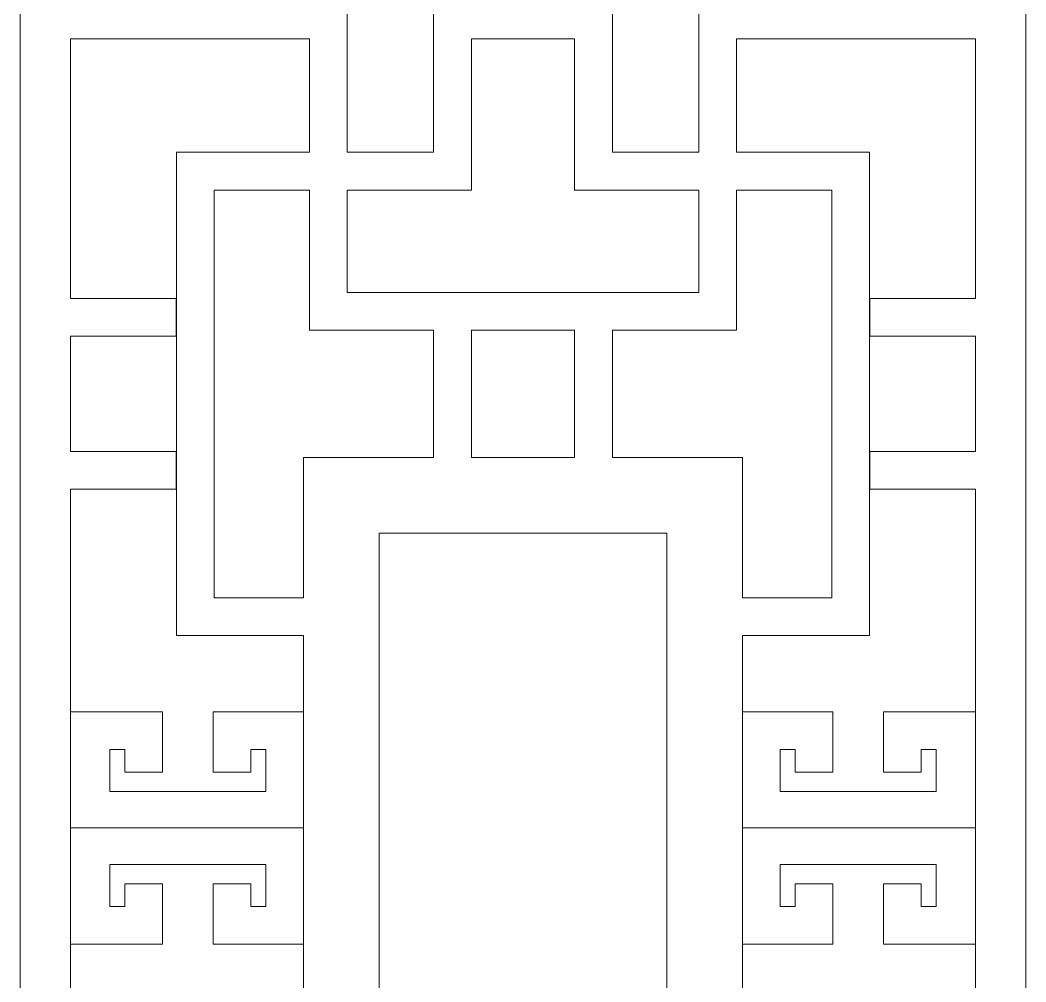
# Model space of a CAD drawing. Header units: centimetres. Extents: x -27.5 to -16.8, y -9.5 to 9.5.
# Drawn here: x -21.82 to -16.75, y -0.78 to 4.07 of the extents above; entities that cross this region are included whole.
import ezdxf

# ---------------------------------------------------------------- set-up
doc = ezdxf.new("R2010")
doc.units = ezdxf.units.CM
doc.header["$MEASUREMENT"] = 0
doc.layers.add('layer 1', color=7, linetype='Continuous')

msp = doc.modelspace()

# ---------------------------------------------------------------- linework, layer by layer
at = {"layer": 'layer 1', "color": 7, "lineweight": 9}
for points, knots in [([(-21.81838, -9.5), (-21.81838, -9.5), (-21.81838, 9.5), (-21.81838, 9.5), (-21.81838, 9.5), (-21.81838, 9.5), (-16.75172, 9.5), (-16.75172, 9.5), (-16.75172, 9.5), (-16.75172, 9.5), (-16.75172, -9.5), (-16.75172, -9.5), (-16.75172, -9.5), (-16.75172, -9.5), (-21.81838, -9.5), (-21.81838, -9.5)], [0, 0, 0, 0, 0.2, 0.2, 0.2, 0.2, 0.4, 0.4, 0.4, 0.4, 0.6, 0.6, 0.6, 0.6, 1, 1, 1, 1]), ([(-20.84116, 4.16265), (-20.84116, 4.16265), (-20.84116, 4.16265), (-20.84116, 4.16265), (-20.84116, 4.16265), (-20.84116, 4.16265), (-20.3607, 4.16265), (-20.3607, 4.16265), (-20.3607, 4.16265), (-20.3607, 4.16265), (-20.25981, 4.16265), (-20.25981, 4.16265), (-20.25981, 4.16265), (-20.25981, 4.16265), (-20.17069, 4.16265), (-20.17069, 4.16265), (-20.17069, 4.16265), (-20.17069, 4.16265), (-20.17069, 3.40204), (-20.17069, 3.40204), (-20.17069, 3.40204), (-20.17069, 3.40204), (-19.73531, 3.40204), (-19.73531, 3.40204), (-19.73531, 3.40204), (-19.73531, 3.40204), (-19.73531, 5.59648), (-19.73531, 5.59648), (-19.73531, 5.59648), (-19.73531, 5.59648), (-20.17069, 5.59648), (-20.17069, 5.59648), (-20.17069, 5.59648), (-20.17069, 5.59648), (-20.17069, 4.83589), (-20.17069, 4.83589), (-20.17069, 4.83589), (-20.17069, 4.83589), (-20.25981, 4.83589), (-20.25981, 4.83589), (-20.25981, 4.83589), (-20.25981, 4.83589), (-20.3607, 4.83589), (-20.3607, 4.83589), (-20.3607, 4.83589), (-20.3607, 4.83589), (-20.84116, 4.83589), (-20.84116, 4.83589), (-20.84116, 4.83589), (-20.84116, 4.83589), (-20.84116, 4.16265), (-20.84116, 4.16265)], [0, 0, 0, 0, 0.0714286, 0.0714286, 0.0714286, 0.0714286, 0.1428571, 0.1428571, 0.1428571, 0.1428571, 0.2142857, 0.2142857, 0.2142857, 0.2142857, 0.2857143, 0.2857143, 0.2857143, 0.2857143, 0.3571429, 0.3571429, 0.3571429, 0.3571429, 0.4285714, 0.4285714, 0.4285714, 0.4285714, 0.5, 0.5, 0.5, 0.5, 0.5714286, 0.5714286, 0.5714286, 0.5714286, 0.6428571, 0.6428571, 0.6428571, 0.6428571, 0.7142857, 0.7142857, 0.7142857, 0.7142857, 0.7857143, 0.7857143, 0.7857143, 0.7857143, 0.8571429, 0.8571429, 0.8571429, 0.8571429, 1, 1, 1, 1]), ([(-17.72892, 4.16265), (-17.72892, 4.16265), (-17.72892, 4.16265), (-17.72892, 4.16265), (-17.72892, 4.16265), (-17.72892, 4.16265), (-18.20938, 4.16265), (-18.20938, 4.16265), (-18.20938, 4.16265), (-18.20938, 4.16265), (-18.31029, 4.16265), (-18.31029, 4.16265), (-18.31029, 4.16265), (-18.31029, 4.16265), (-18.39939, 4.16265), (-18.39939, 4.16265), (-18.39939, 4.16265), (-18.39939, 4.16265), (-18.39939, 3.40204), (-18.39939, 3.40204), (-18.39939, 3.40204), (-18.39939, 3.40204), (-18.83478, 3.40204), (-18.83478, 3.40204), (-18.83478, 3.40204), (-18.83478, 3.40204), (-18.83478, 5.59648), (-18.83478, 5.59648), (-18.83478, 5.59648), (-18.83478, 5.59648), (-18.39939, 5.59648), (-18.39939, 5.59648), (-18.39939, 5.59648), (-18.39939, 5.59648), (-18.39939, 4.83589), (-18.39939, 4.83589), (-18.39939, 4.83589), (-18.39939, 4.83589), (-18.31029, 4.83589), (-18.31029, 4.83589), (-18.31029, 4.83589), (-18.31029, 4.83589), (-18.20938, 4.83589), (-18.20938, 4.83589), (-18.20938, 4.83589), (-18.20938, 4.83589), (-17.72892, 4.83589), (-17.72892, 4.83589), (-17.72892, 4.83589), (-17.72892, 4.83589), (-17.72892, 4.16265), (-17.72892, 4.16265)], [0, 0, 0, 0, 0.0714286, 0.0714286, 0.0714286, 0.0714286, 0.1428571, 0.1428571, 0.1428571, 0.1428571, 0.2142857, 0.2142857, 0.2142857, 0.2142857, 0.2857143, 0.2857143, 0.2857143, 0.2857143, 0.3571429, 0.3571429, 0.3571429, 0.3571429, 0.4285714, 0.4285714, 0.4285714, 0.4285714, 0.5, 0.5, 0.5, 0.5, 0.5714286, 0.5714286, 0.5714286, 0.5714286, 0.6428571, 0.6428571, 0.6428571, 0.6428571, 0.7142857, 0.7142857, 0.7142857, 0.7142857, 0.7857143, 0.7857143, 0.7857143, 0.7857143, 0.8571429, 0.8571429, 0.8571429, 0.8571429, 1, 1, 1, 1]), ([(-21.56504, 0.58508), (-21.56504, 0.58508), (-21.56504, 0.58508), (-21.56504, 0.58508), (-21.56504, 0.58508), (-21.56504, 0.58508), (-21.56504, 1.70551), (-21.56504, 1.70551), (-21.56504, 1.70551), (-21.56504, 1.70551), (-21.03171, 1.70551), (-21.03171, 1.70551), (-21.03171, 1.70551), (-21.03171, 1.70551), (-21.03171, 1.89551), (-21.03171, 1.89551), (-21.03171, 1.89551), (-21.03171, 1.89551), (-21.56504, 1.89551), (-21.56504, 1.89551), (-21.56504, 1.89551), (-21.56504, 1.89551), (-21.56504, 2.47601), (-21.56504, 2.47601), (-21.56504, 2.47601), (-21.56504, 2.47601), (-21.03171, 2.47601), (-21.03171, 2.47601), (-21.03171, 2.47601), (-21.03171, 2.47601), (-21.03171, 2.66601), (-21.03171, 2.66601), (-21.03171, 2.66601), (-21.03171, 2.66601), (-21.56504, 2.66601), (-21.56504, 2.66601), (-21.56504, 2.66601), (-21.56504, 2.66601), (-21.56504, 3.97265), (-21.56504, 3.97265), (-21.56504, 3.97265), (-21.56504, 3.97265), (-20.3607, 3.97265), (-20.3607, 3.97265), (-20.3607, 3.97265), (-20.3607, 3.97265), (-20.3607, 3.40204), (-20.3607, 3.40204), (-20.3607, 3.40204), (-20.3607, 3.40204), (-20.84116, 3.40204), (-20.84116, 3.40204), (-20.84116, 3.40204), (-20.84116, 3.40204), (-20.88519, 3.40204), (-20.88519, 3.40204), (-20.88519, 3.40204), (-20.88519, 3.40204), (-21.03116, 3.40204), (-21.03116, 3.40204), (-21.03116, 3.40204), (-21.03116, 3.40204), (-21.03116, 2.18575), (-21.03116, 2.18575), (-21.03116, 2.18575), (-21.03116, 2.18575), (-21.03116, 0.96948), (-21.03116, 0.96948), (-21.03116, 0.96948), (-20.81758, 0.96948), (-20.60402, 0.96948), (-20.39044, 0.96948), (-20.39044, 0.96948), (-20.39044, 0.96948), (-20.39044, 0.58508), (-20.39044, 0.58508), (-20.39044, 0.58508), (-20.39044, 0.58508), (-20.3917, 0.58508), (-20.3917, 0.58508), (-20.3917, 0.58508), (-20.54314, 0.58508), (-20.69455, 0.58508), (-20.84595, 0.58508), (-20.84595, 0.58508), (-20.84595, 0.58508), (-20.84595, 0.28066), (-20.84595, 0.28066), (-20.84595, 0.28066), (-20.84595, 0.28066), (-20.65595, 0.28066), (-20.65595, 0.28066), (-20.65595, 0.28066), (-20.65595, 0.28066), (-20.65595, 0.39506), (-20.65595, 0.39506), (-20.65595, 0.39506), (-20.65595, 0.39506), (-20.58045, 0.39506), (-20.58045, 0.39506), (-20.58045, 0.39506), (-20.58045, 0.39506), (-20.58045, 0.18333), (-20.58045, 0.18333), (-20.58045, 0.18333), (-20.84227, 0.18333), (-21.10408, 0.18333), (-21.36592, 0.18333), (-21.36592, 0.18333), (-21.36592, 0.18333), (-21.36592, 0.39506), (-21.36592, 0.39506), (-21.36592, 0.39506), (-21.36592, 0.39506), (-21.2904, 0.39506), (-21.2904, 0.39506), (-21.2904, 0.39506), (-21.2904, 0.39506), (-21.2904, 0.28066), (-21.2904, 0.28066), (-21.2904, 0.28066), (-21.2904, 0.28066), (-21.10041, 0.28066), (-21.10041, 0.28066), (-21.10041, 0.28066), (-21.10041, 0.28066), (-21.10041, 0.58508), (-21.10041, 0.58508), (-21.10041, 0.58508), (-21.22276, 0.58508), (-21.4154, 0.58508), (-21.56504, 0.58508)], [0, 0, 0, 0, 0.0294118, 0.0294118, 0.0294118, 0.0294118, 0.0588235, 0.0588235, 0.0588235, 0.0588235, 0.0882353, 0.0882353, 0.0882353, 0.0882353, 0.1176471, 0.1176471, 0.1176471, 0.1176471, 0.1470588, 0.1470588, 0.1470588, 0.1470588, 0.1764706, 0.1764706, 0.1764706, 0.1764706, 0.2058824, 0.2058824, 0.2058824, 0.2058824, 0.2352941, 0.2352941, 0.2352941, 0.2352941, 0.2647059, 0.2647059, 0.2647059, 0.2647059, 0.2941176, 0.2941176, 0.2941176, 0.2941176, 0.3235294, 0.3235294, 0.3235294, 0.3235294, 0.3529412, 0.3529412, 0.3529412, 0.3529412, 0.3823529, 0.3823529, 0.3823529, 0.3823529, 0.4117647, 0.4117647, 0.4117647, 0.4117647, 0.4411765, 0.4411765, 0.4411765, 0.4411765, 0.4705882, 0.4705882, 0.4705882, 0.4705882, 0.5, 0.5, 0.5, 0.5, 0.5294118, 0.5294118, 0.5294118, 0.5294118, 0.5588235, 0.5588235, 0.5588235, 0.5588235, 0.5882353, 0.5882353, 0.5882353, 0.5882353, 0.6176471, 0.6176471, 0.6176471, 0.6176471, 0.6470588, 0.6470588, 0.6470588, 0.6470588, 0.6764706, 0.6764706, 0.6764706, 0.6764706, 0.7058824, 0.7058824, 0.7058824, 0.7058824, 0.7352941, 0.7352941, 0.7352941, 0.7352941, 0.7647059, 0.7647059, 0.7647059, 0.7647059, 0.7941176, 0.7941176, 0.7941176, 0.7941176, 0.8235294, 0.8235294, 0.8235294, 0.8235294, 0.8529412, 0.8529412, 0.8529412, 0.8529412, 0.8823529, 0.8823529, 0.8823529, 0.8823529, 0.9117647, 0.9117647, 0.9117647, 0.9117647, 0.9411765, 0.9411765, 0.9411765, 0.9411765, 1, 1, 1, 1]), ([(-19.28505, 3.97265), (-19.28505, 3.97265), (-19.28505, 3.97265), (-19.28505, 3.97265), (-19.28505, 3.97265), (-19.28505, 3.97265), (-19.02478, 3.97265), (-19.02478, 3.97265), (-19.02478, 3.97265), (-19.02478, 3.97265), (-19.02478, 3.40204), (-19.02478, 3.40204), (-19.02478, 3.40204), (-19.02478, 3.40204), (-19.02478, 3.30133), (-19.02478, 3.30133), (-19.02478, 3.30133), (-19.02478, 3.30133), (-19.02478, 3.21204), (-19.02478, 3.21204), (-19.02478, 3.21204), (-19.02478, 3.21204), (-18.39939, 3.21204), (-18.39939, 3.21204), (-18.39939, 3.21204), (-18.39939, 3.21204), (-18.39939, 2.69691), (-18.39939, 2.69691), (-18.39939, 2.69691), (-18.39939, 2.69691), (-19.28505, 2.69691), (-19.28505, 2.69691), (-19.28505, 2.69691), (-19.28505, 2.69691), (-20.17069, 2.69691), (-20.17069, 2.69691), (-20.17069, 2.69691), (-20.17069, 2.69691), (-20.17069, 3.21204), (-20.17069, 3.21204), (-20.17069, 3.21204), (-20.17069, 3.21204), (-19.54531, 3.21204), (-19.54531, 3.21204), (-19.54531, 3.21204), (-19.54531, 3.21204), (-19.54531, 3.30133), (-19.54531, 3.30133), (-19.54531, 3.30133), (-19.54531, 3.30133), (-19.54531, 3.40204), (-19.54531, 3.40204), (-19.54531, 3.40204), (-19.54531, 3.40204), (-19.54531, 3.97265), (-19.54531, 3.97265), (-19.54531, 3.97265), (-19.54531, 3.97265), (-19.28505, 3.97265), (-19.28505, 3.97265)], [0, 0, 0, 0, 0.0625, 0.0625, 0.0625, 0.0625, 0.125, 0.125, 0.125, 0.125, 0.1875, 0.1875, 0.1875, 0.1875, 0.25, 0.25, 0.25, 0.25, 0.3125, 0.3125, 0.3125, 0.3125, 0.375, 0.375, 0.375, 0.375, 0.4375, 0.4375, 0.4375, 0.4375, 0.5, 0.5, 0.5, 0.5, 0.5625, 0.5625, 0.5625, 0.5625, 0.625, 0.625, 0.625, 0.625, 0.6875, 0.6875, 0.6875, 0.6875, 0.75, 0.75, 0.75, 0.75, 0.8125, 0.8125, 0.8125, 0.8125, 0.875, 0.875, 0.875, 0.875, 1, 1, 1, 1]), ([(-17.00504, 3.97265), (-17.00504, 3.97265), (-17.00504, 3.97265), (-17.00504, 3.97265), (-17.00504, 3.97265), (-17.00504, 3.97265), (-17.00504, 2.66601), (-17.00504, 2.66601), (-17.00504, 2.66601), (-17.00504, 2.66601), (-17.53838, 2.66601), (-17.53838, 2.66601), (-17.53838, 2.66601), (-17.53838, 2.66601), (-17.53838, 2.47601), (-17.53838, 2.47601), (-17.53838, 2.47601), (-17.53838, 2.47601), (-17.00504, 2.47601), (-17.00504, 2.47601), (-17.00504, 2.47601), (-17.00504, 2.47601), (-17.00504, 1.89551), (-17.00504, 1.89551), (-17.00504, 1.89551), (-17.00504, 1.89551), (-17.53838, 1.89551), (-17.53838, 1.89551), (-17.53838, 1.89551), (-17.53838, 1.89551), (-17.53838, 1.70551), (-17.53838, 1.70551), (-17.53838, 1.70551), (-17.53838, 1.70551), (-17.00504, 1.70551), (-17.00504, 1.70551), (-17.00504, 1.70551), (-17.00504, 1.70551), (-17.00504, 0.58508), (-17.00504, 0.58508), (-17.00504, 0.58508), (-17.15837, 0.58508), (-17.35357, 0.58508), (-17.46969, 0.58508), (-17.46969, 0.58508), (-17.46969, 0.58508), (-17.46969, 0.28066), (-17.46969, 0.28066), (-17.46969, 0.28066), (-17.46969, 0.28066), (-17.2797, 0.28066), (-17.2797, 0.28066), (-17.2797, 0.28066), (-17.2797, 0.28066), (-17.2797, 0.39506), (-17.2797, 0.39506), (-17.2797, 0.39506), (-17.2797, 0.39506), (-17.20418, 0.39506), (-17.20418, 0.39506), (-17.20418, 0.39506), (-17.20418, 0.39506), (-17.20418, 0.18333), (-17.20418, 0.18333), (-17.20418, 0.18333), (-17.46599, 0.18333), (-17.72784, 0.18333), (-17.98965, 0.18333), (-17.98965, 0.18333), (-17.98965, 0.18333), (-17.98965, 0.39506), (-17.98965, 0.39506), (-17.98965, 0.39506), (-17.98965, 0.39506), (-17.91413, 0.39506), (-17.91413, 0.39506), (-17.91413, 0.39506), (-17.91413, 0.39506), (-17.91413, 0.28066), (-17.91413, 0.28066), (-17.91413, 0.28066), (-17.91413, 0.28066), (-17.72413, 0.28066), (-17.72413, 0.28066), (-17.72413, 0.28066), (-17.72413, 0.28066), (-17.72413, 0.58508), (-17.72413, 0.58508), (-17.72413, 0.58508), (-17.87599, 0.58508), (-18.02782, 0.58508), (-18.17965, 0.58508), (-18.17965, 0.58508), (-18.17965, 0.58508), (-18.17965, 0.96948), (-18.17965, 0.96948), (-18.17965, 0.96948), (-17.96608, 0.96948), (-17.75252, 0.96948), (-17.53892, 0.96948), (-17.53892, 0.96948), (-17.53892, 0.96948), (-17.53892, 2.18575), (-17.53892, 2.18575), (-17.53892, 2.18575), (-17.53892, 2.18575), (-17.53892, 3.40204), (-17.53892, 3.40204), (-17.53892, 3.40204), (-17.53892, 3.40204), (-17.68489, 3.40204), (-17.68489, 3.40204), (-17.68489, 3.40204), (-17.68489, 3.40204), (-17.72892, 3.40204), (-17.72892, 3.40204), (-17.72892, 3.40204), (-17.72892, 3.40204), (-18.20938, 3.40204), (-18.20938, 3.40204), (-18.20938, 3.40204), (-18.20938, 3.40204), (-18.20938, 3.97265), (-18.20938, 3.97265), (-18.20938, 3.97265), (-18.20938, 3.97265), (-17.00504, 3.97265), (-17.00504, 3.97265)], [0, 0, 0, 0, 0.030303, 0.030303, 0.030303, 0.030303, 0.0606061, 0.0606061, 0.0606061, 0.0606061, 0.0909091, 0.0909091, 0.0909091, 0.0909091, 0.1212121, 0.1212121, 0.1212121, 0.1212121, 0.1515152, 0.1515152, 0.1515152, 0.1515152, 0.1818182, 0.1818182, 0.1818182, 0.1818182, 0.2121212, 0.2121212, 0.2121212, 0.2121212, 0.2424242, 0.2424242, 0.2424242, 0.2424242, 0.2727273, 0.2727273, 0.2727273, 0.2727273, 0.3030303, 0.3030303, 0.3030303, 0.3030303, 0.3333333, 0.3333333, 0.3333333, 0.3333333, 0.3636364, 0.3636364, 0.3636364, 0.3636364, 0.3939394, 0.3939394, 0.3939394, 0.3939394, 0.4242424, 0.4242424, 0.4242424, 0.4242424, 0.4545455, 0.4545455, 0.4545455, 0.4545455, 0.4848485, 0.4848485, 0.4848485, 0.4848485, 0.5151515, 0.5151515, 0.5151515, 0.5151515, 0.5454545, 0.5454545, 0.5454545, 0.5454545, 0.5757576, 0.5757576, 0.5757576, 0.5757576, 0.6060606, 0.6060606, 0.6060606, 0.6060606, 0.6363636, 0.6363636, 0.6363636, 0.6363636, 0.6666667, 0.6666667, 0.6666667, 0.6666667, 0.6969697, 0.6969697, 0.6969697, 0.6969697, 0.7272727, 0.7272727, 0.7272727, 0.7272727, 0.7575758, 0.7575758, 0.7575758, 0.7575758, 0.7878788, 0.7878788, 0.7878788, 0.7878788, 0.8181818, 0.8181818, 0.8181818, 0.8181818, 0.8484848, 0.8484848, 0.8484848, 0.8484848, 0.8787879, 0.8787879, 0.8787879, 0.8787879, 0.9090909, 0.9090909, 0.9090909, 0.9090909, 0.9393939, 0.9393939, 0.9393939, 0.9393939, 1, 1, 1, 1]), ([(-20.39044, 1.86461), (-20.39044, 1.86461), (-20.39044, 1.86461), (-20.39044, 1.86461), (-20.39044, 1.86461), (-20.39044, 1.86461), (-20.39044, 1.48462), (-20.39044, 1.48462), (-20.39044, 1.48462), (-20.39044, 1.48462), (-20.39044, 1.15948), (-20.39044, 1.15948), (-20.39044, 1.15948), (-20.39044, 1.15948), (-20.84116, 1.15948), (-20.84116, 1.15948), (-20.84116, 1.15948), (-20.84116, 1.15948), (-20.84116, 2.18575), (-20.84116, 2.18575), (-20.84116, 2.18575), (-20.84116, 2.18575), (-20.84116, 3.21204), (-20.84116, 3.21204), (-20.84116, 3.21204), (-20.84116, 3.21204), (-20.3607, 3.21204), (-20.3607, 3.21204), (-20.3607, 3.21204), (-20.3607, 3.21204), (-20.3607, 2.69691), (-20.3607, 2.69691), (-20.3607, 2.69691), (-20.3607, 2.69691), (-20.3607, 2.50691), (-20.3607, 2.50691), (-20.3607, 2.50691), (-20.3607, 2.50691), (-20.17069, 2.50691), (-20.17069, 2.50691), (-20.17069, 2.50691), (-20.17069, 2.50691), (-19.73531, 2.50691), (-19.73531, 2.50691), (-19.73531, 2.50691), (-19.73531, 2.50691), (-19.73531, 2.18575), (-19.73531, 2.18575), (-19.73531, 2.18575), (-19.73531, 2.18575), (-19.73531, 1.86461), (-19.73531, 1.86461), (-19.73531, 1.86461), (-19.73531, 1.86461), (-20.01044, 1.86461), (-20.01044, 1.86461), (-20.01044, 1.86461), (-20.01044, 1.86461), (-20.39044, 1.86461), (-20.39044, 1.86461)], [0, 0, 0, 0, 0.0625, 0.0625, 0.0625, 0.0625, 0.125, 0.125, 0.125, 0.125, 0.1875, 0.1875, 0.1875, 0.1875, 0.25, 0.25, 0.25, 0.25, 0.3125, 0.3125, 0.3125, 0.3125, 0.375, 0.375, 0.375, 0.375, 0.4375, 0.4375, 0.4375, 0.4375, 0.5, 0.5, 0.5, 0.5, 0.5625, 0.5625, 0.5625, 0.5625, 0.625, 0.625, 0.625, 0.625, 0.6875, 0.6875, 0.6875, 0.6875, 0.75, 0.75, 0.75, 0.75, 0.8125, 0.8125, 0.8125, 0.8125, 0.875, 0.875, 0.875, 0.875, 1, 1, 1, 1]), ([(-18.17965, 1.15948), (-18.17965, 1.15948), (-18.17965, 1.15948), (-18.17965, 1.15948), (-18.17965, 1.15948), (-18.17965, 1.15948), (-18.17965, 1.48462), (-18.17965, 1.48462), (-18.17965, 1.48462), (-18.17965, 1.48462), (-18.17965, 1.86461), (-18.17965, 1.86461), (-18.17965, 1.86461), (-18.17965, 1.86461), (-18.55966, 1.86461), (-18.55966, 1.86461), (-18.55966, 1.86461), (-18.55966, 1.86461), (-18.83478, 1.86461), (-18.83478, 1.86461), (-18.83478, 1.86461), (-18.83478, 1.86461), (-18.83478, 2.18575), (-18.83478, 2.18575), (-18.83478, 2.18575), (-18.83478, 2.18575), (-18.83478, 2.50691), (-18.83478, 2.50691), (-18.83478, 2.50691), (-18.83478, 2.50691), (-18.39939, 2.50691), (-18.39939, 2.50691), (-18.39939, 2.50691), (-18.39939, 2.50691), (-18.20938, 2.50691), (-18.20938, 2.50691), (-18.20938, 2.50691), (-18.20938, 2.50691), (-18.20938, 2.69691), (-18.20938, 2.69691), (-18.20938, 2.69691), (-18.20938, 2.69691), (-18.20938, 3.21204), (-18.20938, 3.21204), (-18.20938, 3.21204), (-18.20938, 3.21204), (-17.72892, 3.21204), (-17.72892, 3.21204), (-17.72892, 3.21204), (-17.72892, 3.21204), (-17.72892, 2.18575), (-17.72892, 2.18575), (-17.72892, 2.18575), (-17.72892, 2.18575), (-17.72892, 1.15948), (-17.72892, 1.15948), (-17.72892, 1.15948), (-17.72892, 1.15948), (-18.17965, 1.15948), (-18.17965, 1.15948)], [0, 0, 0, 0, 0.0625, 0.0625, 0.0625, 0.0625, 0.125, 0.125, 0.125, 0.125, 0.1875, 0.1875, 0.1875, 0.1875, 0.25, 0.25, 0.25, 0.25, 0.3125, 0.3125, 0.3125, 0.3125, 0.375, 0.375, 0.375, 0.375, 0.4375, 0.4375, 0.4375, 0.4375, 0.5, 0.5, 0.5, 0.5, 0.5625, 0.5625, 0.5625, 0.5625, 0.625, 0.625, 0.625, 0.625, 0.6875, 0.6875, 0.6875, 0.6875, 0.75, 0.75, 0.75, 0.75, 0.8125, 0.8125, 0.8125, 0.8125, 0.875, 0.875, 0.875, 0.875, 1, 1, 1, 1]), ([(-19.02478, 1.86461), (-19.02478, 1.86461), (-19.02478, 1.86461), (-19.02478, 1.86461), (-19.02478, 1.86461), (-19.02478, 1.86461), (-19.28505, 1.86461), (-19.28505, 1.86461), (-19.28505, 1.86461), (-19.28505, 1.86461), (-19.54531, 1.86461), (-19.54531, 1.86461), (-19.54531, 1.86461), (-19.54531, 1.86461), (-19.54531, 2.18575), (-19.54531, 2.18575), (-19.54531, 2.18575), (-19.54531, 2.18575), (-19.54531, 2.50691), (-19.54531, 2.50691), (-19.54531, 2.50691), (-19.54531, 2.50691), (-19.28505, 2.50691), (-19.28505, 2.50691), (-19.28505, 2.50691), (-19.28505, 2.50691), (-19.02478, 2.50691), (-19.02478, 2.50691), (-19.02478, 2.50691), (-19.02478, 2.50691), (-19.02478, 2.18575), (-19.02478, 2.18575), (-19.02478, 2.18575), (-19.02478, 2.18575), (-19.02478, 1.86461), (-19.02478, 1.86461)], [0, 0, 0, 0, 0.1, 0.1, 0.1, 0.1, 0.2, 0.2, 0.2, 0.2, 0.3, 0.3, 0.3, 0.3, 0.4, 0.4, 0.4, 0.4, 0.5, 0.5, 0.5, 0.5, 0.6, 0.6, 0.6, 0.6, 0.7, 0.7, 0.7, 0.7, 0.8, 0.8, 0.8, 0.8, 1, 1, 1, 1]), ([(-20.01044, 1.48462), (-20.01044, 1.48462), (-20.01044, 1.48462), (-20.01044, 1.48462), (-20.01044, 1.48462), (-20.01044, 1.48462), (-19.28505, 1.48462), (-19.28505, 1.48462), (-19.28505, 1.48462), (-19.28505, 1.48462), (-18.55966, 1.48462), (-18.55966, 1.48462), (-18.55966, 1.48462), (-18.55966, 1.48462), (-18.55966, 0.00001), (-18.55966, 0.00001), (-18.55966, 0.00001), (-18.55966, 0.00001), (-18.55966, -1.4846), (-18.55966, -1.4846), (-18.55966, -1.4846), (-18.55966, -1.4846), (-19.28505, -1.4846), (-19.28505, -1.4846), (-19.28505, -1.4846), (-19.28505, -1.4846), (-20.01044, -1.4846), (-20.01044, -1.4846), (-20.01044, -1.4846), (-20.01044, -0.49487), (-20.01044, 0.49487), (-20.01044, 1.48462)], [0, 0, 0, 0, 0.1111111, 0.1111111, 0.1111111, 0.1111111, 0.2222222, 0.2222222, 0.2222222, 0.2222222, 0.3333333, 0.3333333, 0.3333333, 0.3333333, 0.4444444, 0.4444444, 0.4444444, 0.4444444, 0.5555556, 0.5555556, 0.5555556, 0.5555556, 0.6666667, 0.6666667, 0.6666667, 0.6666667, 0.7777778, 0.7777778, 0.7777778, 0.7777778, 1, 1, 1, 1]), ([(-21.56504, -0.58506), (-21.56504, -0.58506), (-21.56504, -0.58506), (-21.56504, -0.58506), (-21.56504, -0.58506), (-21.56504, -0.58506), (-21.56504, 0.58508), (-21.56504, 0.58508), (-21.56504, 0.58508), (-21.56504, 0.58508), (-21.56504, -0.58506), (-21.56504, -0.58506)], [0, 0, 0, 0, 0.25, 0.25, 0.25, 0.25, 0.5, 0.5, 0.5, 0.5, 1, 1, 1, 1]), ([(-20.39044, 0.58508), (-20.39044, 0.58508), (-20.39044, 0.58508), (-20.39044, 0.58508), (-20.39044, 0.58508), (-20.39044, 0.58508), (-20.39044, -0.58506), (-20.39044, -0.58506), (-20.39044, -0.58506), (-20.39044, -0.58506), (-20.39044, 0.58508), (-20.39044, 0.58508)], [0, 0, 0, 0, 0.25, 0.25, 0.25, 0.25, 0.5, 0.5, 0.5, 0.5, 1, 1, 1, 1]), ([(-18.17965, 0.58508), (-18.17965, 0.58508), (-18.17965, 0.58508), (-18.17965, 0.58508), (-18.17965, 0.58508), (-18.17965, 0.58508), (-18.17965, -0.58506), (-18.17965, -0.58506), (-18.17965, -0.58506), (-18.17965, -0.58506), (-18.17965, 0.58508), (-18.17965, 0.58508)], [0, 0, 0, 0, 0.25, 0.25, 0.25, 0.25, 0.5, 0.5, 0.5, 0.5, 1, 1, 1, 1]), ([(-17.00504, -0.58506), (-17.00504, -0.58506), (-17.00504, -0.58506), (-17.00504, -0.58506), (-17.00504, -0.58506), (-17.00504, -0.58506), (-17.00504, 0.58508), (-17.00504, 0.58508), (-17.00504, 0.58508), (-17.00504, 0.58508), (-17.00504, -0.58506), (-17.00504, -0.58506)], [0, 0, 0, 0, 0.25, 0.25, 0.25, 0.25, 0.5, 0.5, 0.5, 0.5, 1, 1, 1, 1]), ([(-20.39044, 0.00001), (-20.39044, 0.00001), (-20.39044, 0.00001), (-20.39044, 0.00001), (-20.39044, 0.00001), (-20.39044, 0.00001), (-21.56504, 0.00001), (-21.56504, 0.00001), (-21.56504, 0.00001), (-21.56504, 0.00001), (-20.39044, 0.00001), (-20.39044, 0.00001)], [0, 0, 0, 0, 0.25, 0.25, 0.25, 0.25, 0.5, 0.5, 0.5, 0.5, 1, 1, 1, 1]), ([(-17.00504, 0.00001), (-17.00504, 0.00001), (-17.00504, 0.00001), (-17.00504, 0.00001), (-17.00504, 0.00001), (-17.00504, 0.00001), (-18.17965, 0.00001), (-18.17965, 0.00001), (-18.17965, 0.00001), (-18.17965, 0.00001), (-17.00504, 0.00001), (-17.00504, 0.00001)], [0, 0, 0, 0, 0.25, 0.25, 0.25, 0.25, 0.5, 0.5, 0.5, 0.5, 1, 1, 1, 1]), ([(-21.56504, -3.97265), (-21.56504, -3.97265), (-21.56504, -3.97265), (-21.56504, -3.97265), (-21.56504, -3.97265), (-21.56504, -3.97265), (-21.56504, -2.66601), (-21.56504, -2.66601), (-21.56504, -2.66601), (-21.56504, -2.66601), (-21.03171, -2.66601), (-21.03171, -2.66601), (-21.03171, -2.66601), (-21.03171, -2.66601), (-21.03171, -2.476), (-21.03171, -2.476), (-21.03171, -2.476), (-21.03171, -2.476), (-21.56504, -2.476), (-21.56504, -2.476), (-21.56504, -2.476), (-21.56504, -2.476), (-21.56504, -1.89551), (-21.56504, -1.89551), (-21.56504, -1.89551), (-21.56504, -1.89551), (-21.03171, -1.89551), (-21.03171, -1.89551), (-21.03171, -1.89551), (-21.03171, -1.89551), (-21.03171, -1.70549), (-21.03171, -1.70549), (-21.03171, -1.70549), (-21.03171, -1.70549), (-21.56504, -1.70549), (-21.56504, -1.70549), (-21.56504, -1.70549), (-21.56504, -1.70549), (-21.56504, -0.58506), (-21.56504, -0.58506), (-21.56504, -0.58506), (-21.4154, -0.58506), (-21.22276, -0.58506), (-21.10041, -0.58506), (-21.10041, -0.58506), (-21.10041, -0.58506), (-21.10041, -0.28066), (-21.10041, -0.28066), (-21.10041, -0.28066), (-21.10041, -0.28066), (-21.2904, -0.28066), (-21.2904, -0.28066), (-21.2904, -0.28066), (-21.2904, -0.28066), (-21.2904, -0.39506), (-21.2904, -0.39506), (-21.2904, -0.39506), (-21.2904, -0.39506), (-21.36592, -0.39506), (-21.36592, -0.39506), (-21.36592, -0.39506), (-21.36592, -0.39506), (-21.36592, -0.18332), (-21.36592, -0.18332), (-21.36592, -0.18332), (-21.10408, -0.18332), (-20.84227, -0.18332), (-20.58045, -0.18332), (-20.58045, -0.18332), (-20.58045, -0.18332), (-20.58045, -0.39506), (-20.58045, -0.39506), (-20.58045, -0.39506), (-20.58045, -0.39506), (-20.65595, -0.39506), (-20.65595, -0.39506), (-20.65595, -0.39506), (-20.65595, -0.39506), (-20.65595, -0.28066), (-20.65595, -0.28066), (-20.65595, -0.28066), (-20.65595, -0.28066), (-20.84595, -0.28066), (-20.84595, -0.28066), (-20.84595, -0.28066), (-20.84595, -0.28066), (-20.84595, -0.58506), (-20.84595, -0.58506), (-20.84595, -0.58506), (-20.69455, -0.58506), (-20.54314, -0.58506), (-20.3917, -0.58506), (-20.3917, -0.58506), (-20.3917, -0.58506), (-20.39044, -0.58506), (-20.39044, -0.58506), (-20.39044, -0.58506), (-20.39044, -0.58506), (-20.39044, -0.96947), (-20.39044, -0.96947), (-20.39044, -0.96947), (-20.39044, -0.96947), (-20.84116, -0.96947), (-20.84116, -0.96947), (-20.84116, -0.96947), (-20.84116, -0.96947), (-20.88519, -0.96947), (-20.88519, -0.96947), (-20.88519, -0.96947), (-20.88519, -0.96947), (-21.03116, -0.96947), (-21.03116, -0.96947), (-21.03116, -0.96947), (-21.03116, -0.96947), (-21.03116, -2.18575), (-21.03116, -2.18575), (-21.03116, -2.18575), (-21.03116, -2.18575), (-21.03116, -3.40204), (-21.03116, -3.40204), (-21.03116, -3.40204), (-21.03116, -3.40204), (-20.88519, -3.40204), (-20.88519, -3.40204), (-20.88519, -3.40204), (-20.88519, -3.40204), (-20.84116, -3.40204), (-20.84116, -3.40204), (-20.84116, -3.40204), (-20.84116, -3.40204), (-20.3607, -3.40204), (-20.3607, -3.40204), (-20.3607, -3.40204), (-20.3607, -3.40204), (-20.3607, -3.97265), (-20.3607, -3.97265), (-20.3607, -3.97265), (-20.3607, -3.97265), (-21.56504, -3.97265), (-21.56504, -3.97265)], [0, 0, 0, 0, 0.0277778, 0.0277778, 0.0277778, 0.0277778, 0.0555556, 0.0555556, 0.0555556, 0.0555556, 0.0833333, 0.0833333, 0.0833333, 0.0833333, 0.1111111, 0.1111111, 0.1111111, 0.1111111, 0.1388889, 0.1388889, 0.1388889, 0.1388889, 0.1666667, 0.1666667, 0.1666667, 0.1666667, 0.1944444, 0.1944444, 0.1944444, 0.1944444, 0.2222222, 0.2222222, 0.2222222, 0.2222222, 0.25, 0.25, 0.25, 0.25, 0.2777778, 0.2777778, 0.2777778, 0.2777778, 0.3055556, 0.3055556, 0.3055556, 0.3055556, 0.3333333, 0.3333333, 0.3333333, 0.3333333, 0.3611111, 0.3611111, 0.3611111, 0.3611111, 0.3888889, 0.3888889, 0.3888889, 0.3888889, 0.4166667, 0.4166667, 0.4166667, 0.4166667, 0.4444444, 0.4444444, 0.4444444, 0.4444444, 0.4722222, 0.4722222, 0.4722222, 0.4722222, 0.5, 0.5, 0.5, 0.5, 0.5277778, 0.5277778, 0.5277778, 0.5277778, 0.5555556, 0.5555556, 0.5555556, 0.5555556, 0.5833333, 0.5833333, 0.5833333, 0.5833333, 0.6111111, 0.6111111, 0.6111111, 0.6111111, 0.6388889, 0.6388889, 0.6388889, 0.6388889, 0.6666667, 0.6666667, 0.6666667, 0.6666667, 0.6944444, 0.6944444, 0.6944444, 0.6944444, 0.7222222, 0.7222222, 0.7222222, 0.7222222, 0.75, 0.75, 0.75, 0.75, 0.7777778, 0.7777778, 0.7777778, 0.7777778, 0.8055556, 0.8055556, 0.8055556, 0.8055556, 0.8333333, 0.8333333, 0.8333333, 0.8333333, 0.8611111, 0.8611111, 0.8611111, 0.8611111, 0.8888889, 0.8888889, 0.8888889, 0.8888889, 0.9166667, 0.9166667, 0.9166667, 0.9166667, 0.9444444, 0.9444444, 0.9444444, 0.9444444, 1, 1, 1, 1]), ([(-17.00504, -0.58506), (-17.00504, -0.58506), (-17.00504, -0.58506), (-17.00504, -0.58506), (-17.00504, -0.58506), (-17.00504, -0.58506), (-17.00504, -1.70549), (-17.00504, -1.70549), (-17.00504, -1.70549), (-17.00504, -1.70549), (-17.53838, -1.70549), (-17.53838, -1.70549), (-17.53838, -1.70549), (-17.53838, -1.70549), (-17.53838, -1.89551), (-17.53838, -1.89551), (-17.53838, -1.89551), (-17.53838, -1.89551), (-17.00504, -1.89551), (-17.00504, -1.89551), (-17.00504, -1.89551), (-17.00504, -1.89551), (-17.00504, -2.476), (-17.00504, -2.476), (-17.00504, -2.476), (-17.00504, -2.476), (-17.53838, -2.476), (-17.53838, -2.476), (-17.53838, -2.476), (-17.53838, -2.476), (-17.53838, -2.66601), (-17.53838, -2.66601), (-17.53838, -2.66601), (-17.53838, -2.66601), (-17.00504, -2.66601), (-17.00504, -2.66601), (-17.00504, -2.66601), (-17.00504, -2.66601), (-17.00504, -3.97265), (-17.00504, -3.97265), (-17.00504, -3.97265), (-17.00504, -3.97265), (-18.20938, -3.97265), (-18.20938, -3.97265), (-18.20938, -3.97265), (-18.20938, -3.97265), (-18.20938, -3.40204), (-18.20938, -3.40204), (-18.20938, -3.40204), (-18.20938, -3.40204), (-17.72892, -3.40204), (-17.72892, -3.40204), (-17.72892, -3.40204), (-17.72892, -3.40204), (-17.68489, -3.40204), (-17.68489, -3.40204), (-17.68489, -3.40204), (-17.68489, -3.40204), (-17.53892, -3.40204), (-17.53892, -3.40204), (-17.53892, -3.40204), (-17.53892, -3.40204), (-17.53892, -2.18575), (-17.53892, -2.18575), (-17.53892, -2.18575), (-17.53892, -2.18575), (-17.53892, -0.96947), (-17.53892, -0.96947), (-17.53892, -0.96947), (-17.53892, -0.96947), (-17.68489, -0.96947), (-17.68489, -0.96947), (-17.68489, -0.96947), (-17.68489, -0.96947), (-17.72892, -0.96947), (-17.72892, -0.96947), (-17.72892, -0.96947), (-17.72892, -0.96947), (-18.17965, -0.96947), (-18.17965, -0.96947), (-18.17965, -0.96947), (-18.17965, -0.96947), (-18.17965, -0.58506), (-18.17965, -0.58506), (-18.17965, -0.58506), (-18.02782, -0.58506), (-17.87597, -0.58506), (-17.72413, -0.58506), (-17.72413, -0.58506), (-17.72413, -0.58506), (-17.72413, -0.28066), (-17.72413, -0.28066), (-17.72413, -0.28066), (-17.72413, -0.28066), (-17.91413, -0.28066), (-17.91413, -0.28066), (-17.91413, -0.28066), (-17.91413, -0.28066), (-17.91413, -0.39506), (-17.91413, -0.39506), (-17.91413, -0.39506), (-17.91413, -0.39506), (-17.98965, -0.39506), (-17.98965, -0.39506), (-17.98965, -0.39506), (-17.98965, -0.39506), (-17.98965, -0.18332), (-17.98965, -0.18332), (-17.98965, -0.18332), (-17.72784, -0.18332), (-17.46599, -0.18332), (-17.20418, -0.18332), (-17.20418, -0.18332), (-17.20418, -0.18332), (-17.20418, -0.39506), (-17.20418, -0.39506), (-17.20418, -0.39506), (-17.20418, -0.39506), (-17.2797, -0.39506), (-17.2797, -0.39506), (-17.2797, -0.39506), (-17.2797, -0.39506), (-17.2797, -0.28066), (-17.2797, -0.28066), (-17.2797, -0.28066), (-17.2797, -0.28066), (-17.46969, -0.28066), (-17.46969, -0.28066), (-17.46969, -0.28066), (-17.46969, -0.28066), (-17.46969, -0.58506), (-17.46969, -0.58506), (-17.46969, -0.58506), (-17.35357, -0.58506), (-17.15837, -0.58506), (-17.00504, -0.58506)], [0, 0, 0, 0, 0.0285714, 0.0285714, 0.0285714, 0.0285714, 0.0571429, 0.0571429, 0.0571429, 0.0571429, 0.0857143, 0.0857143, 0.0857143, 0.0857143, 0.1142857, 0.1142857, 0.1142857, 0.1142857, 0.1428571, 0.1428571, 0.1428571, 0.1428571, 0.1714286, 0.1714286, 0.1714286, 0.1714286, 0.2, 0.2, 0.2, 0.2, 0.2285714, 0.2285714, 0.2285714, 0.2285714, 0.2571429, 0.2571429, 0.2571429, 0.2571429, 0.2857143, 0.2857143, 0.2857143, 0.2857143, 0.3142857, 0.3142857, 0.3142857, 0.3142857, 0.3428571, 0.3428571, 0.3428571, 0.3428571, 0.3714286, 0.3714286, 0.3714286, 0.3714286, 0.4, 0.4, 0.4, 0.4, 0.4285714, 0.4285714, 0.4285714, 0.4285714, 0.4571429, 0.4571429, 0.4571429, 0.4571429, 0.4857143, 0.4857143, 0.4857143, 0.4857143, 0.5142857, 0.5142857, 0.5142857, 0.5142857, 0.5428571, 0.5428571, 0.5428571, 0.5428571, 0.5714286, 0.5714286, 0.5714286, 0.5714286, 0.6, 0.6, 0.6, 0.6, 0.6285714, 0.6285714, 0.6285714, 0.6285714, 0.6571429, 0.6571429, 0.6571429, 0.6571429, 0.6857143, 0.6857143, 0.6857143, 0.6857143, 0.7142857, 0.7142857, 0.7142857, 0.7142857, 0.7428571, 0.7428571, 0.7428571, 0.7428571, 0.7714286, 0.7714286, 0.7714286, 0.7714286, 0.8, 0.8, 0.8, 0.8, 0.8285714, 0.8285714, 0.8285714, 0.8285714, 0.8571429, 0.8571429, 0.8571429, 0.8571429, 0.8857143, 0.8857143, 0.8857143, 0.8857143, 0.9142857, 0.9142857, 0.9142857, 0.9142857, 0.9428571, 0.9428571, 0.9428571, 0.9428571, 1, 1, 1, 1])]:
    msp.add_open_spline(points, degree=3, knots=knots, dxfattribs=at)

doc.saveas('drawing.dxf')
